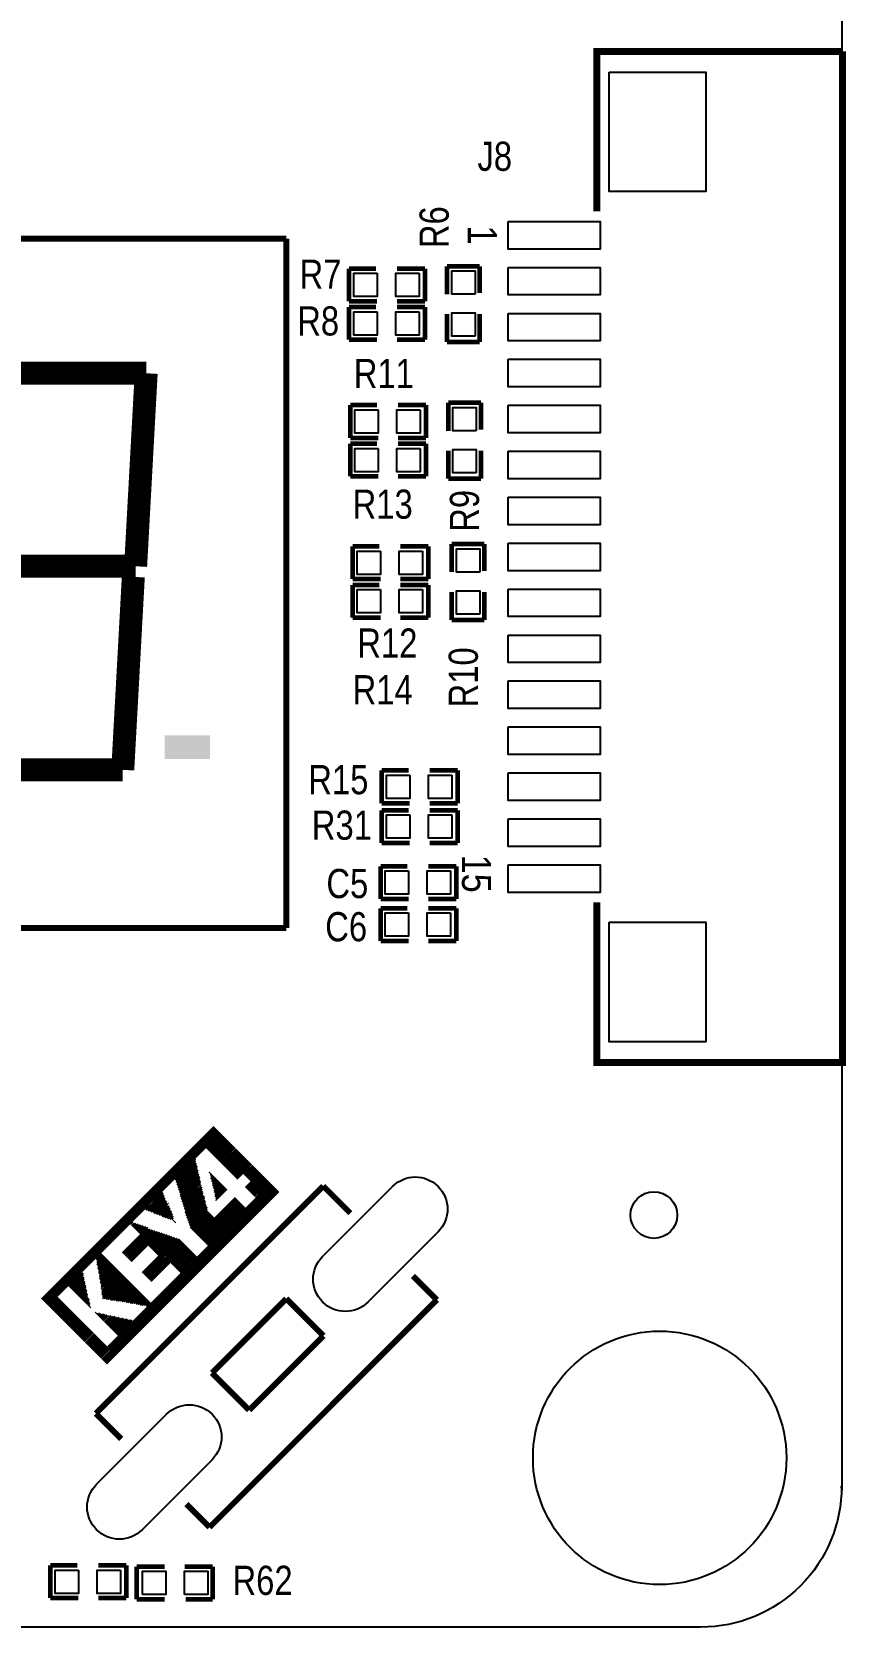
# Model space of a CAD drawing. Extents: x -16 to 114, y 9 to 99.
# Drawn here: x 96.17 to 113.89, y 9.2 to 43.91 of the extents above; entities that cross this region are included whole.
import ezdxf

# ---------------------------------------------------------------- set-up
doc = ezdxf.new("R2010")
doc.units = 0
for name, color, linetype in [('BG_OUTLINE', 3, 'CONTINUOUS'), ('MA_PEN3', 5, 'CONTINUOUS'), ('PG_SILKSCREEN_TOP', 6, 'CONTINUOUS'), ('PIN_TOP', 7, 'CONTINUOUS'), ('RD_SILKSCREEN_TOP', 8, 'CONTINUOUS')]:
    doc.layers.add(name, color=color, linetype=linetype)

msp = doc.modelspace()

# ---------------------------------------------------------------- linework, layer by layer
at = {"layer": 'BG_OUTLINE'}
msp.add_lwpolyline([(-13.134086, 99.189794), (110.731046, 99.189794, -0.414215), (113.79708, 96.12376), (113.799874, 12.17676), (113.79708, 12.263374, -0.41422), (110.731046, 9.19734), (-13.22832, 9.19734), (-13.12672, 9.20496, -0.414214), (-16.192754, 12.270994), (-16.20012, 96.12376, -0.414215)], format="xyb", close=True, dxfattribs=at)
at = {"layer": 'MA_PEN3', "const_width": 0.0254}
for points in [[(96.374458, 16.33982), (100.128324, 20.093686)], [(96.392492, 16.321786), (100.146104, 20.075652)], [(96.410526, 16.304006), (100.164138, 20.057618)], [(96.428306, 16.285972), (100.182172, 20.039584)], [(96.44634, 16.267938), (100.199952, 20.021804)], [(96.464374, 16.250158), (100.217986, 20.00377)], [(96.482154, 16.232124), (100.23602, 19.985736)], [(96.500188, 16.21409), (100.254054, 19.967956)], [(96.518222, 16.196056), (100.271834, 19.949922)], [(99.966526, 19.608546), (100.289868, 19.931888)], [(99.98456, 19.590766), (100.307902, 19.913854)], [(100.002594, 19.572732), (100.325682, 19.896074)], [(100.020374, 19.554698), (100.343716, 19.87804)], [(100.038408, 19.536918), (100.36175, 19.860006)], [(100.056442, 19.518884), (100.379784, 19.842226)], [(100.074476, 19.50085), (100.397564, 19.824192)], [(100.092256, 19.482816), (100.415598, 19.806158)], [(100.11029, 19.465036), (100.433632, 19.788378)], [(100.128324, 19.447002), (100.451412, 19.770344)], [(100.146104, 19.428968), (100.469446, 19.75231)], [(100.164138, 19.411188), (100.48748, 19.734276)], [(100.182172, 19.393154), (100.505514, 19.716496)], [(100.199952, 19.37512), (100.523294, 19.698462)], [(100.217986, 19.357086), (100.541328, 19.680428)], [(100.23602, 19.339306), (100.559362, 19.662648)], [(100.254054, 19.321272), (100.577142, 19.644614)], [(100.271834, 19.303238), (100.595176, 19.62658)], [(100.289868, 19.285458), (100.61321, 19.608546)], [(100.307902, 19.267424), (100.631244, 19.590766)], [(100.325682, 19.24939), (100.649024, 19.572732)], [(100.343716, 19.231356), (100.667058, 19.554698)], [(100.36175, 19.213576), (100.685092, 19.536918)], [(100.379784, 19.195542), (100.702872, 19.518884)], [(100.397564, 19.177508), (100.720906, 19.50085)], [(100.415598, 19.159728), (100.73894, 19.482816)], [(100.433632, 19.141694), (100.756974, 19.465036)], [(100.451412, 19.12366), (100.774754, 19.447002)], [(100.469446, 19.10588), (100.792788, 19.428968)], [(99.284028, 18.926048), (99.7331, 19.37512)], [(99.302062, 18.908268), (99.7331, 19.339306)], [(99.302062, 18.8722), (99.7331, 19.303238)], [(99.320096, 18.85442), (99.751134, 19.285458)], [(99.320096, 18.818352), (99.751134, 19.24939)], [(99.337876, 18.800318), (99.768914, 19.231356)], [(99.337876, 18.764504), (99.768914, 19.195542)], [(99.35591, 18.74647), (99.768914, 19.159728)], [(99.35591, 18.710656), (99.786948, 19.141694)], [(99.373944, 18.692622), (99.786948, 19.10588)], [(100.020374, 19.087846), (100.038408, 19.10588)], [(100.038408, 19.069812), (100.056442, 19.087846)], [(100.48748, 19.087846), (100.810822, 19.411188)], [(100.505514, 19.069812), (100.828602, 19.393154)], [(100.523294, 19.051778), (100.846636, 19.37512)], [(100.541328, 19.033998), (100.86467, 19.357086)], [(100.559362, 19.015964), (100.88245, 19.339306)], [(100.577142, 18.99793), (100.900484, 19.321272)], [(100.595176, 18.98015), (100.918518, 19.303238)], [(100.61321, 18.962116), (100.936552, 19.285458)], [(100.631244, 18.944082), (100.954332, 19.267424)], [(100.774754, 19.051778), (100.972366, 19.24939)], [(100.792788, 19.033998), (100.9904, 19.231356)], [(100.810822, 19.015964), (101.00818, 19.213576)], [(100.810822, 18.764504), (101.13391, 19.087846)], [(100.828602, 18.99793), (101.026214, 19.195542)], [(100.846636, 18.98015), (101.044248, 19.177508)], [(100.86467, 18.962116), (101.062282, 19.159728)], [(100.88245, 18.944082), (101.080062, 19.141694)], [(100.900484, 18.926048), (101.098096, 19.12366)], [(100.918518, 18.908268), (101.11613, 19.10588)], [(97.613724, 15.100554), (101.36759, 18.85442)], [(97.631758, 15.08252), (101.38537, 18.836386)], [(97.649792, 15.06474), (101.403404, 18.818352)], [(97.667572, 15.046706), (101.421438, 18.800318)], [(97.685606, 15.028672), (101.439472, 18.782538)], [(97.70364, 15.010638), (101.457252, 18.764504)], [(97.72142, 14.992858), (101.475286, 18.74647)], [(99.373944, 18.656808), (99.786948, 19.069812)], [(99.391978, 18.638774), (99.804982, 19.051778)], [(99.391978, 18.60296), (99.804982, 19.015964)], [(99.391978, 18.566892), (99.823016, 18.99793)], [(99.409758, 18.548858), (99.823016, 18.962116)], [(99.409758, 18.513044), (99.823016, 18.926048)], [(99.427792, 18.49501), (99.840796, 18.908268)], [(99.427792, 18.459196), (99.840796, 18.8722)], [(99.445826, 18.441162), (99.840796, 18.836386)], [(99.445826, 18.405348), (99.85883, 18.818352)], [(99.463606, 18.387314), (99.85883, 18.782538)], [(99.463606, 18.3515), (99.876864, 18.764504)], [(100.038408, 19.033998), (100.074476, 19.069812)], [(100.056442, 19.015964), (100.092256, 19.051778)], [(100.056442, 18.98015), (100.11029, 19.033998)], [(100.056442, 18.944082), (100.128324, 19.015964)], [(100.074476, 18.926048), (100.146104, 18.99793)], [(100.074476, 18.890234), (100.164138, 18.98015)], [(100.092256, 18.8722), (100.182172, 18.962116)], [(100.092256, 18.836386), (100.199952, 18.944082)], [(100.092256, 18.800318), (100.217986, 18.926048)], [(100.11029, 18.782538), (100.23602, 18.908268)], [(100.11029, 18.74647), (100.254054, 18.890234)], [(100.128324, 18.72869), (100.271834, 18.8722)], [(100.128324, 18.692622), (100.289868, 18.85442)], [(100.128324, 18.656808), (100.307902, 18.836386)], [(100.146104, 18.638774), (100.325682, 18.818352)], [(100.146104, 18.60296), (100.343716, 18.800318)], [(100.146104, 18.566892), (100.36175, 18.782538)], [(100.164138, 18.548858), (100.379784, 18.764504)], [(100.164138, 18.513044), (100.397564, 18.74647)], [(100.828602, 18.74647), (101.151944, 19.069812)], [(100.846636, 18.72869), (101.169978, 19.051778)], [(100.86467, 18.710656), (101.188012, 19.033998)], [(100.88245, 18.692622), (101.205792, 19.015964)], [(100.900484, 18.674588), (101.223826, 18.99793)], [(100.918518, 18.656808), (101.24186, 18.98015)], [(100.936552, 18.638774), (101.25964, 18.962116)], [(100.954332, 18.62074), (101.277674, 18.944082)], [(100.972366, 18.60296), (101.295708, 18.926048)], [(100.9904, 18.584926), (101.313742, 18.908268)], [(101.00818, 18.566892), (101.331522, 18.890234)], [(101.026214, 18.548858), (101.349556, 18.8722)], [(97.739454, 14.974824), (101.49332, 18.72869)], [(97.757488, 14.95679), (101.5111, 18.710656)], [(97.775522, 14.93901), (101.529134, 18.692622)], [(97.793302, 14.920976), (101.547168, 18.674588)], [(98.637598, 18.279618), (99.014788, 18.656808)], [(98.655378, 18.261584), (99.032568, 18.638774)], [(98.691446, 18.261584), (99.032568, 18.60296)], [(98.709226, 18.24355), (99.050602, 18.584926)], [(98.745294, 18.24355), (99.050602, 18.548858)], [(98.763328, 18.22577), (99.068636, 18.531078)], [(98.799142, 18.22577), (99.068636, 18.49501)], [(98.817176, 18.207736), (99.086416, 18.47723)], [(98.834956, 18.189702), (99.10445, 18.459196)], [(98.871024, 18.189702), (99.10445, 18.423382)], [(98.889058, 18.171922), (99.140518, 18.423382)], [(99.48164, 18.333466), (99.876864, 18.72869)], [(99.48164, 18.297652), (99.876864, 18.692622)], [(99.499674, 18.279618), (99.894644, 18.674588)], [(99.499674, 18.24355), (99.894644, 18.638774)], [(99.499674, 18.207736), (99.894644, 18.60296)], [(99.517454, 18.189702), (99.912678, 18.584926)], [(99.517454, 18.153888), (99.930712, 18.566892)], [(99.535488, 18.135854), (99.930712, 18.531078)], [(99.535488, 18.10004), (99.930712, 18.49501)], [(99.553522, 18.082006), (99.948746, 18.47723)], [(99.553522, 18.046192), (99.948746, 18.441162)], [(99.571556, 18.028158), (99.948746, 18.405348)], [(99.571556, 17.99209), (99.966526, 18.387314)], [(99.768914, 17.72285), (100.595176, 18.548858)], [(99.786948, 17.704816), (100.61321, 18.531078)], [(99.804982, 17.686782), (100.631244, 18.513044)], [(99.823016, 17.669002), (100.649024, 18.49501)], [(99.840796, 17.650968), (100.667058, 18.47723)], [(99.85883, 17.632934), (100.685092, 18.459196)], [(99.876864, 17.615154), (100.702872, 18.441162)], [(99.894644, 17.59712), (100.720906, 18.423382)], [(99.912678, 17.579086), (100.73894, 18.405348)], [(99.930712, 17.561052), (100.756974, 18.387314)], [(100.164138, 18.47723), (100.415598, 18.72869)], [(98.924872, 18.171922), (99.122484, 18.36928)], [(98.942906, 18.153888), (99.158298, 18.36928)], [(98.97872, 18.153888), (99.158298, 18.333466)], [(98.996754, 18.135854), (99.176332, 18.315432)], [(99.014788, 18.11782), (99.176332, 18.279618)], [(99.050602, 18.11782), (99.194366, 18.261584)], [(99.068636, 18.10004), (99.212146, 18.24355)], [(99.10445, 18.10004), (99.212146, 18.207736)], [(99.122484, 18.082006), (99.23018, 18.189702)], [(99.158298, 18.082006), (99.23018, 18.153888)], [(99.176332, 18.063972), (99.248214, 18.135854)], [(99.212146, 18.063972), (99.248214, 18.10004)], [(99.23018, 18.046192), (99.248214, 18.063972)], [(99.248214, 18.028158), (99.266248, 18.046192)], [(99.589336, 17.97431), (99.966526, 18.3515)], [(99.589336, 17.938242), (99.98456, 18.333466)], [(99.60737, 17.920462), (99.98456, 18.297652)], [(99.60737, 17.884394), (99.98456, 18.261584)], [(99.625404, 17.86636), (100.002594, 18.24355)], [(99.643184, 17.84858), (100.020374, 18.22577)], [(99.661218, 17.830546), (100.038408, 18.207736)], [(99.679252, 17.812512), (100.056442, 18.189702)], [(99.697286, 17.794732), (100.074476, 18.171922)], [(99.715066, 17.776698), (100.092256, 18.153888)], [(99.7331, 17.758664), (100.11029, 18.135854)], [(99.751134, 17.740884), (100.128324, 18.11782)], [(99.948746, 17.543272), (100.774754, 18.36928)], [(99.966526, 17.525238), (100.792788, 18.3515)], [(99.98456, 17.507204), (100.810822, 18.333466)], [(98.134678, 17.34566), (98.691446, 17.902428)], [(98.152458, 17.327626), (98.691446, 17.86636)], [(98.170492, 17.309592), (98.72726, 17.86636)], [(98.188526, 17.291812), (98.745294, 17.84858)], [(98.20656, 17.273778), (98.781108, 17.84858)], [(98.22434, 17.255744), (98.799142, 17.830546)], [(98.242374, 17.237964), (98.834956, 17.830546)], [(98.260408, 17.21993), (98.85299, 17.812512)], [(98.278188, 17.201896), (98.889058, 17.812512)], [(98.296222, 17.183862), (98.906838, 17.794732)], [(98.314256, 17.956276), (98.368104, 18.010124)], [(98.314256, 17.166082), (98.942906, 17.794732)], [(98.33229, 17.938242), (98.386138, 17.99209)], [(98.33229, 17.148048), (98.960686, 17.776698)], [(98.35007, 17.920462), (98.421952, 17.99209)], [(98.368104, 17.902428), (98.439986, 17.97431)], [(98.386138, 17.884394), (98.4758, 17.97431)], [(98.403918, 17.86636), (98.493834, 17.956276)], [(98.421952, 17.84858), (98.529648, 17.956276)], [(98.439986, 17.830546), (98.547682, 17.938242)], [(98.45802, 17.812512), (98.58375, 17.938242)], [(98.4758, 17.794732), (98.60153, 17.920462)], [(98.493834, 17.776698), (98.637598, 17.920462)], [(98.511868, 17.758664), (98.655378, 17.902428)], [(98.709226, 17.489424), (98.996754, 17.776698)], [(98.72726, 17.47139), (99.014788, 17.758664)], [(98.745294, 17.453356), (99.050602, 17.758664)], [(98.763328, 17.435322), (99.068636, 17.740884)], [(98.781108, 17.417542), (99.10445, 17.740884)], [(98.799142, 17.399508), (99.122484, 17.72285)], [(98.817176, 17.381474), (99.158298, 17.72285)], [(98.834956, 17.363694), (99.176332, 17.704816)], [(98.85299, 17.34566), (99.212146, 17.704816)], [(99.266248, 18.010124), (99.284028, 18.028158)], [(99.284028, 17.99209), (99.302062, 18.010124)], [(98.565716, 16.914622), (99.320096, 17.669002)], [(98.58375, 16.896588), (99.337876, 17.650968)], [(98.60153, 16.878554), (99.373944, 17.650968)], [(98.619564, 16.860774), (99.391978, 17.632934)], [(98.637598, 16.84274), (99.409758, 17.615154)], [(98.655378, 16.824706), (99.427792, 17.59712)], [(98.673412, 16.806926), (99.445826, 17.579086)], [(98.691446, 16.788892), (99.463606, 17.561052)], [(98.709226, 16.770858), (99.48164, 17.543272)], [(98.72726, 16.752824), (99.499674, 17.525238)], [(98.745294, 16.735044), (99.517454, 17.507204)], [(98.763328, 16.71701), (99.535488, 17.489424)], [(98.871024, 17.327626), (99.23018, 17.686782)], [(98.889058, 17.309592), (99.266248, 17.686782)], [(98.906838, 17.291812), (99.284028, 17.669002)], [(99.194366, 17.112234), (99.553522, 17.47139)], [(99.212146, 17.0942), (99.571556, 17.453356)], [(99.23018, 17.076166), (99.589336, 17.435322)], [(99.248214, 17.058132), (99.60737, 17.417542)], [(99.266248, 17.040352), (99.625404, 17.399508)], [(99.284028, 17.022318), (99.643184, 17.381474)], [(99.302062, 17.004284), (99.661218, 17.363694)], [(99.320096, 16.986504), (99.679252, 17.34566)], [(97.559876, 17.201896), (97.685606, 17.327626)], [(97.57791, 17.183862), (97.70364, 17.309592)], [(97.57791, 17.148048), (97.72142, 17.291812)], [(97.57791, 17.112234), (97.739454, 17.273778)], [(97.57791, 17.076166), (97.757488, 17.255744)], [(97.59569, 17.058132), (97.775522, 17.237964)], [(97.59569, 17.022318), (97.793302, 17.21993)], [(97.59569, 16.986504), (97.811336, 17.201896)], [(97.613724, 16.96847), (97.82937, 17.183862)], [(97.613724, 16.932656), (97.84715, 17.166082)], [(97.613724, 16.896588), (97.865184, 17.148048)], [(97.631758, 16.878554), (97.883218, 17.130014)], [(97.631758, 16.84274), (97.901252, 17.112234)], [(97.631758, 16.806926), (97.919032, 17.0942)], [(97.631758, 16.770858), (97.937066, 17.076166)], [(97.649792, 16.752824), (97.9551, 17.058132)], [(97.649792, 16.71701), (97.97288, 17.040352)], [(97.649792, 16.681196), (97.990914, 17.022318)], [(97.667572, 16.663162), (98.008948, 17.004284)], [(99.337876, 16.96847), (99.697286, 17.327626)], [(99.35591, 16.950436), (99.715066, 17.309592)], [(99.373944, 16.932656), (99.7331, 17.291812)], [(99.391978, 16.914622), (99.751134, 17.273778)], [(96.967294, 16.609314), (97.272602, 16.914622)], [(96.985074, 16.59128), (97.290382, 16.896588)], [(97.003108, 16.573246), (97.290382, 16.860774)], [(97.021142, 16.555466), (97.290382, 16.824706)], [(97.038922, 16.537432), (97.308416, 16.806926)], [(97.056956, 16.519398), (97.308416, 16.770858)], [(97.07499, 16.501364), (97.308416, 16.735044)], [(97.093024, 16.483584), (97.32645, 16.71701)], [(97.110804, 16.46555), (97.32645, 16.681196)], [(97.667572, 16.627094), (98.026728, 16.986504)], [(97.667572, 16.59128), (98.044762, 16.96847)], [(97.667572, 16.555466), (98.062796, 16.950436)], [(97.685606, 16.537432), (98.08083, 16.932656)], [(97.685606, 16.501364), (98.09861, 16.914622)], [(97.685606, 16.46555), (98.116644, 16.896588)], [(97.685606, 16.429736), (98.134678, 16.878554)], [(97.70364, 16.411702), (98.152458, 16.860774)], [(97.70364, 16.375634), (98.170492, 16.84274)], [(97.70364, 16.33982), (98.188526, 16.824706)], [(97.739454, 16.33982), (98.20656, 16.806926)], [(97.775522, 16.33982), (98.22434, 16.788892)], [(97.793302, 16.321786), (98.242374, 16.770858)], [(97.82937, 16.321786), (98.260408, 16.752824)], [(97.865184, 16.321786), (98.278188, 16.735044)], [(97.883218, 16.304006), (98.296222, 16.71701)], [(97.919032, 16.304006), (98.314256, 16.698976)], [(97.9551, 16.304006), (98.33229, 16.681196)], [(97.990914, 16.304006), (98.35007, 16.663162)], [(96.536256, 16.178276), (96.733614, 16.375634)], [(96.554036, 16.160242), (96.751648, 16.357854)], [(96.57207, 16.142208), (96.769682, 16.33982)], [(96.590104, 16.124428), (96.787462, 16.321786)], [(96.607884, 16.106394), (96.805496, 16.304006)], [(97.128838, 16.447516), (97.32645, 16.645128)], [(97.146872, 16.429736), (97.34423, 16.627094)], [(97.164652, 16.411702), (97.34423, 16.59128)], [(97.182686, 16.393668), (97.34423, 16.555466)], [(97.20072, 16.375634), (97.362264, 16.537432)], [(97.218754, 16.357854), (97.362264, 16.501364)], [(97.236534, 16.33982), (97.362264, 16.46555)], [(97.254568, 16.321786), (97.380298, 16.447516)], [(97.272602, 16.304006), (97.380298, 16.411702)], [(97.290382, 16.285972), (97.380298, 16.375634)], [(97.308416, 16.267938), (97.398332, 16.357854)], [(97.32645, 16.250158), (97.416112, 16.33982)], [(97.34423, 16.232124), (97.416112, 16.304006)], [(98.008948, 16.285972), (98.368104, 16.645128)], [(98.044762, 16.285972), (98.386138, 16.627094)], [(98.08083, 16.285972), (98.403918, 16.609314)], [(98.116644, 16.285972), (98.421952, 16.59128)], [(98.134678, 16.267938), (98.439986, 16.573246)], [(98.170492, 16.267938), (98.45802, 16.555466)], [(98.20656, 16.267938), (98.4758, 16.537432)], [(98.22434, 16.250158), (98.493834, 16.519398)], [(98.260408, 16.250158), (98.511868, 16.501364)], [(98.296222, 16.250158), (98.529648, 16.483584)], [(98.314256, 16.232124), (98.547682, 16.46555)], [(98.35007, 16.232124), (98.565716, 16.447516)], [(98.386138, 16.232124), (98.58375, 16.429736)], [(98.421952, 16.232124), (98.60153, 16.411702)], [(98.439986, 16.21409), (98.619564, 16.393668)], [(98.4758, 16.21409), (98.637598, 16.375634)], [(98.511868, 16.21409), (98.655378, 16.357854)], [(98.529648, 16.196056), (98.673412, 16.33982)], [(98.565716, 16.196056), (98.691446, 16.321786)], [(98.60153, 16.196056), (98.709226, 16.304006)], [(96.625918, 16.08836), (96.82353, 16.285972)], [(96.643952, 16.070326), (96.841564, 16.267938)], [(96.661732, 16.052546), (96.859344, 16.250158)], [(96.679766, 16.034512), (96.877378, 16.232124)], [(96.6978, 16.016478), (96.895412, 16.21409)], [(96.715834, 15.998698), (96.913192, 16.196056)], [(96.733614, 15.980664), (96.931226, 16.178276)], [(96.751648, 15.96263), (96.94926, 16.160242)], [(96.769682, 15.944596), (96.967294, 16.142208)], [(96.787462, 15.926816), (96.985074, 16.124428)], [(96.805496, 15.908782), (97.003108, 16.106394)], [(96.82353, 15.890748), (97.021142, 16.08836)], [(96.841564, 15.872968), (97.038922, 16.070326)], [(96.859344, 15.854934), (97.056956, 16.052546)], [(96.877378, 15.8369), (97.07499, 16.034512)], [(96.895412, 15.818866), (97.093024, 16.016478)], [(96.913192, 15.801086), (97.110804, 15.998698)], [(96.931226, 15.783052), (97.128838, 15.980664)], [(96.94926, 15.765018), (97.146872, 15.96263)], [(97.362264, 16.21409), (97.416112, 16.267938)], [(97.380298, 16.196056), (97.434146, 16.250158)], [(97.398332, 16.178276), (97.434146, 16.21409)], [(97.416112, 16.160242), (97.434146, 16.178276)], [(97.434146, 16.142208), (97.45218, 16.160242)], [(97.541842, 16.034512), (97.559876, 16.052546)], [(97.559876, 16.016478), (97.57791, 16.034512)], [(97.57791, 15.998698), (97.613724, 16.034512)], [(97.59569, 15.980664), (97.649792, 16.034512)], [(97.613724, 15.96263), (97.667572, 16.016478)], [(97.631758, 15.944596), (97.70364, 16.016478)], [(97.649792, 15.926816), (97.739454, 16.016478)], [(97.667572, 15.908782), (97.757488, 15.998698)], [(97.685606, 15.890748), (97.793302, 15.998698)], [(97.70364, 15.872968), (97.811336, 15.980664)], [(97.72142, 15.854934), (97.84715, 15.980664)], [(97.739454, 15.8369), (97.883218, 15.980664)], [(97.757488, 15.818866), (97.901252, 15.96263)], [(97.775522, 15.801086), (97.937066, 15.96263)], [(97.793302, 15.783052), (97.97288, 15.96263)], [(98.637598, 16.196056), (98.72726, 16.285972)], [(98.655378, 16.178276), (98.745294, 16.267938)], [(96.967294, 15.747238), (97.164652, 15.944596)], [(96.985074, 15.729204), (97.182686, 15.926816)], [(97.003108, 15.71117), (97.20072, 15.908782)], [(97.021142, 15.693136), (97.218754, 15.890748)], [(97.038922, 15.675356), (97.236534, 15.872968)], [(97.056956, 15.657322), (97.254568, 15.854934)], [(97.07499, 15.639288), (97.272602, 15.8369)], [(97.093024, 15.621508), (97.290382, 15.818866)], [(97.110804, 15.603474), (97.308416, 15.801086)], [(97.128838, 15.58544), (97.32645, 15.783052)], [(97.146872, 15.56766), (97.34423, 15.765018)], [(97.164652, 15.549626), (97.362264, 15.747238)], [(97.182686, 15.531592), (97.380298, 15.729204)], [(97.20072, 15.513558), (97.398332, 15.71117)], [(97.218754, 15.495778), (97.416112, 15.693136)], [(97.236534, 15.477744), (97.434146, 15.675356)], [(97.254568, 15.45971), (97.45218, 15.657322)], [(97.272602, 15.44193), (97.46996, 15.639288)], [(97.290382, 15.423896), (97.487994, 15.621508)], [(97.811336, 15.765018), (97.990914, 15.944596)], [(97.82937, 15.747238), (98.026728, 15.944596)], [(97.84715, 15.729204), (98.062796, 15.944596)], [(97.865184, 15.71117), (98.08083, 15.926816)], [(97.883218, 15.693136), (98.116644, 15.926816)], [(97.901252, 15.675356), (98.152458, 15.926816)], [(97.919032, 15.657322), (98.170492, 15.908782)], [(97.937066, 15.639288), (98.20656, 15.908782)], [(97.9551, 15.621508), (98.242374, 15.908782)], [(97.97288, 15.603474), (98.260408, 15.890748)], [(97.990914, 15.58544), (98.296222, 15.890748)], [(98.008948, 15.56766), (98.33229, 15.890748)], [(98.026728, 15.549626), (98.35007, 15.872968)], [(97.308416, 15.405862), (97.506028, 15.603474)], [(97.32645, 15.387828), (97.524062, 15.58544)], [(97.34423, 15.370048), (97.541842, 15.56766)], [(97.362264, 15.352014), (97.559876, 15.549626)], [(97.380298, 15.33398), (97.57791, 15.531592)], [(97.398332, 15.3162), (97.59569, 15.513558)], [(97.416112, 15.298166), (97.613724, 15.495778)], [(97.434146, 15.280132), (97.631758, 15.477744)], [(97.45218, 15.262098), (97.649792, 15.45971)], [(97.46996, 15.244318), (97.667572, 15.44193)], [(97.487994, 15.226284), (97.685606, 15.423896)], [(97.506028, 15.20825), (97.70364, 15.405862)], [(97.524062, 15.19047), (97.72142, 15.387828)], [(97.541842, 15.172436), (97.739454, 15.370048)], [(97.559876, 15.154402), (97.757488, 15.352014)], [(97.57791, 15.136368), (97.775522, 15.33398)], [(97.59569, 15.118588), (97.793302, 15.3162)]]:
    msp.add_lwpolyline(points, dxfattribs=at)
at = {"layer": 'PG_SILKSCREEN_TOP'}
for points, const_width in [([(113.817908, 43.486578), (113.817908, 21.486368), (108.467906, 21.486368), (108.467906, 24.96947)], 0.1524), ([(108.467906, 40.003476), (108.467906, 43.486578), (113.817908, 43.486578)], 0.1524), ([(101.70414, 39.412418), (55.704232, 39.412418)], 0.130048), ([(101.70414, 24.412194), (101.70414, 39.412418)], 0.130048), ([(103.0732, 38.7604), (103.6574, 38.7604)], 0.1016), ([(103.0732, 38.0492), (103.0732, 38.7604)], 0.1016), ([(104.7242, 38.7604), (104.1146, 38.7604)], 0.1016), ([(104.7242, 38.0492), (104.7242, 38.7604)], 0.1016), ([(105.2068, 38.8112), (105.918, 38.8112)], 0.1016), ([(105.2068, 38.2016), (105.2068, 38.8112)], 0.1016), ([(105.918, 38.8112), (105.918, 38.227)], 0.1016), ([(103.6828, 38.0492), (103.0732, 38.0492)], 0.1016), ([(103.0732, 37.9222), (103.6574, 37.9222)], 0.1016), ([(103.0732, 37.211), (103.0732, 37.9222)], 0.1016), ([(104.7242, 38.0492), (104.1146, 38.0492)], 0.1016), ([(104.7242, 37.9222), (104.1146, 37.9222)], 0.1016), ([(104.7242, 37.211), (104.7242, 37.9222)], 0.1016), ([(105.2068, 37.1602), (105.2068, 37.7698)], 0.1016), ([(105.918, 37.1602), (105.918, 37.7698)], 0.1016), ([(103.6828, 37.211), (103.0732, 37.211)], 0.1016), ([(104.7242, 37.211), (104.1146, 37.211)], 0.1016), ([(105.2068, 37.1602), (105.918, 37.1602)], 0.1016), ([(98.654108, 36.482274), (94.454218, 36.482274)], 0.500126), ([(98.424238, 32.282384), (98.654108, 36.482274)], 0.500126), ([(103.0986, 35.7886), (103.6828, 35.7886)], 0.1016), ([(103.0986, 35.0774), (103.0986, 35.7886)], 0.1016), ([(104.7496, 35.7886), (104.14, 35.7886)], 0.1016), ([(104.7496, 35.0774), (104.7496, 35.7886)], 0.1016), ([(105.2322, 35.8394), (105.9434, 35.8394)], 0.1016), ([(105.2322, 35.2298), (105.2322, 35.8394)], 0.1016), ([(105.9434, 35.8394), (105.9434, 35.2552)], 0.1016), ([(103.7082, 35.0774), (103.0986, 35.0774)], 0.1016), ([(104.7496, 35.0774), (104.14, 35.0774)], 0.1016), ([(103.0986, 34.9504), (103.6828, 34.9504)], 0.1016), ([(103.0986, 34.2392), (103.0986, 34.9504)], 0.1016), ([(104.7496, 34.9504), (104.14, 34.9504)], 0.1016), ([(104.7496, 34.2392), (104.7496, 34.9504)], 0.1016), ([(105.2322, 34.1884), (105.2322, 34.798)], 0.1016), ([(105.9434, 34.1884), (105.9434, 34.798)], 0.1016), ([(103.7082, 34.2392), (103.0986, 34.2392)], 0.1016), ([(104.7496, 34.2392), (104.14, 34.2392)], 0.1016), ([(105.2322, 34.1884), (105.9434, 34.1884)], 0.1016), ([(103.1494, 32.7152), (103.7336, 32.7152)], 0.1016), ([(103.1494, 32.004), (103.1494, 32.7152)], 0.1016), ([(104.8004, 32.7152), (104.1908, 32.7152)], 0.1016), ([(104.8004, 32.004), (104.8004, 32.7152)], 0.1016), ([(105.3084, 32.766), (106.0196, 32.766)], 0.1016), ([(105.3084, 32.1564), (105.3084, 32.766)], 0.1016), ([(106.0196, 32.766), (106.0196, 32.1818)], 0.1016), ([(94.224094, 32.282384), (98.424238, 32.282384)], 0.500126), ([(98.3742, 32.05226), (98.144076, 27.85237)], 0.500126), ([(103.759, 32.004), (103.1494, 32.004)], 0.1016), ([(104.8004, 32.004), (104.1908, 32.004)], 0.1016), ([(103.1494, 31.877), (103.7336, 31.877)], 0.1016), ([(103.1494, 31.1658), (103.1494, 31.877)], 0.1016), ([(104.8004, 31.877), (104.1908, 31.877)], 0.1016), ([(104.8004, 31.1658), (104.8004, 31.877)], 0.1016), ([(105.3084, 31.115), (105.3084, 31.7246)], 0.1016), ([(106.0196, 31.115), (106.0196, 31.7246)], 0.1016), ([(103.759, 31.1658), (103.1494, 31.1658)], 0.1016), ([(104.8004, 31.1658), (104.1908, 31.1658)], 0.1016), ([(105.3084, 31.115), (106.0196, 31.115)], 0.1016), ([(98.144076, 27.85237), (93.944186, 27.85237)], 0.500126), ([(103.7844, 27.8384), (104.3686, 27.8384)], 0.1016), ([(103.7844, 27.1272), (103.7844, 27.8384)], 0.1016), ([(105.4354, 27.8384), (104.8258, 27.8384)], 0.1016), ([(105.4354, 27.1272), (105.4354, 27.8384)], 0.1016), ([(104.394, 27.1272), (103.7844, 27.1272)], 0.1016), ([(105.4354, 27.1272), (104.8258, 27.1272)], 0.1016), ([(103.7844, 26.9748), (104.3686, 26.9748)], 0.1016), ([(103.7844, 26.2636), (103.7844, 26.9748)], 0.1016), ([(105.4354, 26.9748), (104.8258, 26.9748)], 0.1016), ([(105.4354, 26.2636), (105.4354, 26.9748)], 0.1016), ([(104.394, 26.2636), (103.7844, 26.2636)], 0.1016), ([(105.4354, 26.2636), (104.8258, 26.2636)], 0.1016), ([(103.759, 25.0444), (103.759, 25.7556)], 0.1016), ([(103.759, 25.7556), (104.3432, 25.7556)], 0.1016), ([(105.41, 25.7556), (104.8004, 25.7556)], 0.1016), ([(105.41, 25.0444), (105.41, 25.7556)], 0.1016), ([(104.3686, 25.0444), (103.759, 25.0444)], 0.1016), ([(105.41, 25.0444), (104.8004, 25.0444)], 0.1016), ([(103.759, 24.13), (103.759, 24.8412)], 0.1016), ([(103.759, 24.8412), (104.3432, 24.8412)], 0.1016), ([(105.41, 24.8412), (104.8004, 24.8412)], 0.1016), ([(105.41, 24.13), (105.41, 24.8412)], 0.1016), ([(55.704232, 24.412194), (101.70414, 24.412194)], 0.130048), ([(104.3686, 24.13), (103.759, 24.13)], 0.1016), ([(105.41, 24.13), (104.8004, 24.13)], 0.1016), ([(97.559622, 13.844778), (102.50932, 18.794476)], 0.127), ([(102.50932, 18.794476), (103.0986, 18.205196)], 0.127), ([(104.984296, 16.319246), (104.463596, 16.8402)], 0.127), ([(100.034598, 11.369548), (104.984296, 16.319246)], 0.127), ([(100.088446, 14.72819), (101.704902, 16.344646)], 0.127), ([(101.704902, 16.344646), (102.51313, 15.536418)], 0.127), ([(102.51313, 15.536418), (100.896674, 13.919962)], 0.127), ([(100.896674, 13.919962), (100.088446, 14.72819)], 0.127), ([(98.112834, 13.291312), (97.559622, 13.844778)], 0.127), ([(99.531678, 11.872468), (100.034598, 11.369548)], 0.127), ([(96.5708, 10.541), (97.155, 10.541)], 0.1016), ([(96.5708, 9.8298), (96.5708, 10.541)], 0.1016), ([(98.2218, 10.541), (97.6122, 10.541)], 0.1016), ([(98.2218, 9.8298), (98.2218, 10.541)], 0.1016), ([(98.4504, 10.5156), (98.4504, 9.8044)], 0.1016), ([(98.4504, 10.5156), (99.06, 10.5156)], 0.1016), ([(99.4918, 10.5156), (100.1014, 10.5156)], 0.1016), ([(100.1014, 10.5156), (100.1014, 9.8044)], 0.1016), ([(97.1804, 9.8298), (96.5708, 9.8298)], 0.1016), ([(98.2218, 9.8298), (97.6122, 9.8298)], 0.1016), ([(98.4504, 9.8044), (99.06, 9.8044)], 0.1016), ([(100.1014, 9.8044), (99.5172, 9.8044)], 0.1016)]:
    msp.add_lwpolyline(points, dxfattribs=dict(at, const_width=const_width))
at = {"layer": 'PIN_TOP'}
for points in [[(108.737908, 43.03649), (110.83798, 43.03649), (110.83798, 40.436546), (108.737908, 40.436546)], [(106.538014, 39.78656), (108.53801, 39.78656), (108.53801, 39.186612), (106.538014, 39.186612)], [(103.6828, 38.6588), (103.6828, 38.1508), (103.1748, 38.1508), (103.1748, 38.6588)], [(104.5972, 38.6588), (104.5972, 38.1508), (104.0892, 38.1508), (104.0892, 38.6588)], [(105.8164, 38.2016), (105.3084, 38.2016), (105.3084, 38.7096), (105.8164, 38.7096)], [(106.538014, 38.786562), (108.53801, 38.786562), (108.53801, 38.186614), (106.538014, 38.186614)], [(103.6828, 37.8206), (103.6828, 37.3126), (103.1748, 37.3126), (103.1748, 37.8206)], [(104.5972, 37.8206), (104.5972, 37.3126), (104.0892, 37.3126), (104.0892, 37.8206)], [(105.8164, 37.2872), (105.3084, 37.2872), (105.3084, 37.7952), (105.8164, 37.7952)], [(106.538014, 37.786564), (108.53801, 37.786564), (108.53801, 37.186616), (106.538014, 37.186616)], [(106.538014, 36.786566), (108.53801, 36.786566), (108.53801, 36.186618), (106.538014, 36.186618)], [(106.538014, 35.786568), (108.53801, 35.786568), (108.53801, 35.18662), (106.538014, 35.18662)], [(103.7082, 35.687), (103.7082, 35.179), (103.2002, 35.179), (103.2002, 35.687)], [(104.6226, 35.687), (104.6226, 35.179), (104.1146, 35.179), (104.1146, 35.687)], [(105.8418, 35.2298), (105.3338, 35.2298), (105.3338, 35.7378), (105.8418, 35.7378)], [(103.7082, 34.8488), (103.7082, 34.3408), (103.2002, 34.3408), (103.2002, 34.8488)], [(104.6226, 34.8488), (104.6226, 34.3408), (104.1146, 34.3408), (104.1146, 34.8488)], [(105.8418, 34.3154), (105.3338, 34.3154), (105.3338, 34.8234), (105.8418, 34.8234)], [(106.538014, 34.78657), (108.53801, 34.78657), (108.53801, 34.186622), (106.538014, 34.186622)], [(106.538014, 33.786572), (108.53801, 33.786572), (108.53801, 33.186624), (106.538014, 33.186624)], [(105.918, 32.1564), (105.41, 32.1564), (105.41, 32.6644), (105.918, 32.6644)], [(106.538014, 32.786574), (108.53801, 32.786574), (108.53801, 32.186626), (106.538014, 32.186626)], [(103.759, 32.6136), (103.759, 32.1056), (103.251, 32.1056), (103.251, 32.6136)], [(104.6734, 32.6136), (104.6734, 32.1056), (104.1654, 32.1056), (104.1654, 32.6136)], [(103.759, 31.7754), (103.759, 31.2674), (103.251, 31.2674), (103.251, 31.7754)], [(104.6734, 31.7754), (104.6734, 31.2674), (104.1654, 31.2674), (104.1654, 31.7754)], [(105.918, 31.242), (105.41, 31.242), (105.41, 31.75), (105.918, 31.75)], [(106.538014, 31.786576), (108.53801, 31.786576), (108.53801, 31.186628), (106.538014, 31.186628)], [(106.538014, 30.786324), (108.53801, 30.786324), (108.53801, 30.186376), (106.538014, 30.186376)], [(106.538014, 29.786326), (108.53801, 29.786326), (108.53801, 29.186378), (106.538014, 29.186378)], [(106.538014, 28.786328), (108.53801, 28.786328), (108.53801, 28.18638), (106.538014, 28.18638)], [(106.538014, 27.78633), (108.53801, 27.78633), (108.53801, 27.186382), (106.538014, 27.186382)], [(104.394, 27.7368), (104.394, 27.2288), (103.886, 27.2288), (103.886, 27.7368)], [(105.3084, 27.7368), (105.3084, 27.2288), (104.8004, 27.2288), (104.8004, 27.7368)], [(104.394, 26.8732), (104.394, 26.3652), (103.886, 26.3652), (103.886, 26.8732)], [(105.3084, 26.8732), (105.3084, 26.3652), (104.8004, 26.3652), (104.8004, 26.8732)], [(106.538014, 26.786332), (108.53801, 26.786332), (108.53801, 26.186384), (106.538014, 26.186384)], [(106.538014, 25.786334), (108.53801, 25.786334), (108.53801, 25.186386), (106.538014, 25.186386)], [(104.3686, 25.654), (104.3686, 25.146), (103.8606, 25.146), (103.8606, 25.654)], [(105.283, 25.654), (105.283, 25.146), (104.775, 25.146), (104.775, 25.654)], [(104.3686, 24.7396), (104.3686, 24.2316), (103.8606, 24.2316), (103.8606, 24.7396)], [(105.283, 24.7396), (105.283, 24.2316), (104.775, 24.2316), (104.775, 24.7396)], [(108.737908, 24.5364), (110.83798, 24.5364), (110.83798, 21.936456), (108.737908, 21.936456)], [(97.1804, 10.4394), (97.1804, 9.9314), (96.6724, 9.9314), (96.6724, 10.4394)], [(98.0948, 10.4394), (98.0948, 9.9314), (97.5868, 9.9314), (97.5868, 10.4394)], [(98.5774, 9.906), (98.5774, 10.414), (99.0854, 10.414), (99.0854, 9.906)], [(99.4918, 9.906), (99.4918, 10.414), (99.9998, 10.414), (99.9998, 9.906)]]:
    msp.add_lwpolyline(points, close=True, dxfattribs=at)
for points in [[(105.009886, 17.797316), (103.485398, 16.272828, -1), (102.495414, 17.262812), (104.019902, 18.7873, -1)], [(100.088636, 12.840252), (98.564148, 11.315764, -1), (97.574164, 12.305748), (99.098652, 13.830236, -1)]]:
    msp.add_lwpolyline(points, format="xyb", close=True, dxfattribs=at)
for centre, radius in [((109.70768, 18.16354), 0.508), ((109.83468, 12.88034), 2.758059)]:
    msp.add_circle(centre, radius, dxfattribs=at)

# ---------------------------------------------------------------- texts
at = {"layer": 'PG_SILKSCREEN_TOP'}
for s, height, rotation, width, p in [('1', 0.635, 270, 0.8784, (105.657142, 39.698676)), ('.', 6.35, 90, 0.64, (100.04425, 27.592274)), ('15', 0.635, 270, 0.8784, (105.530142, 26.008076))]:
    msp.add_text(s, height=height, rotation=rotation, dxfattribs=dict(at, width=width)).set_placement(p)
at = {"layer": 'RD_SILKSCREEN_TOP', "width": 0.84}
for s, p in [('J8', (105.8672, 40.887396)), ('R7', (101.9937, 38.320218)), ('R8', (101.9429, 37.304218)), ('R11', (103.1748, 36.161218)), ('R13', (103.1494, 33.316418)), ('R12', (103.251, 30.293818)), ('R14', (103.1494, 29.277818)), ('R15', (102.1842, 27.322018)), ('R31', (102.2604, 26.331164)), ('C5', (102.5779, 25.061164)), ('C6', (102.5525, 24.121364)), ('R62', (100.5332, 9.897618))]:
    msp.add_text(s, height=0.635, dxfattribs=at).set_placement(p)
for s, p in [('R6', (105.240836, 39.2049)), ('R9', (105.900982, 33.0327)), ('R10', (105.875836, 29.21))]:
    msp.add_text(s, height=0.635, rotation=90, dxfattribs=at).set_placement(p)

doc.saveas('drawing.dxf')
